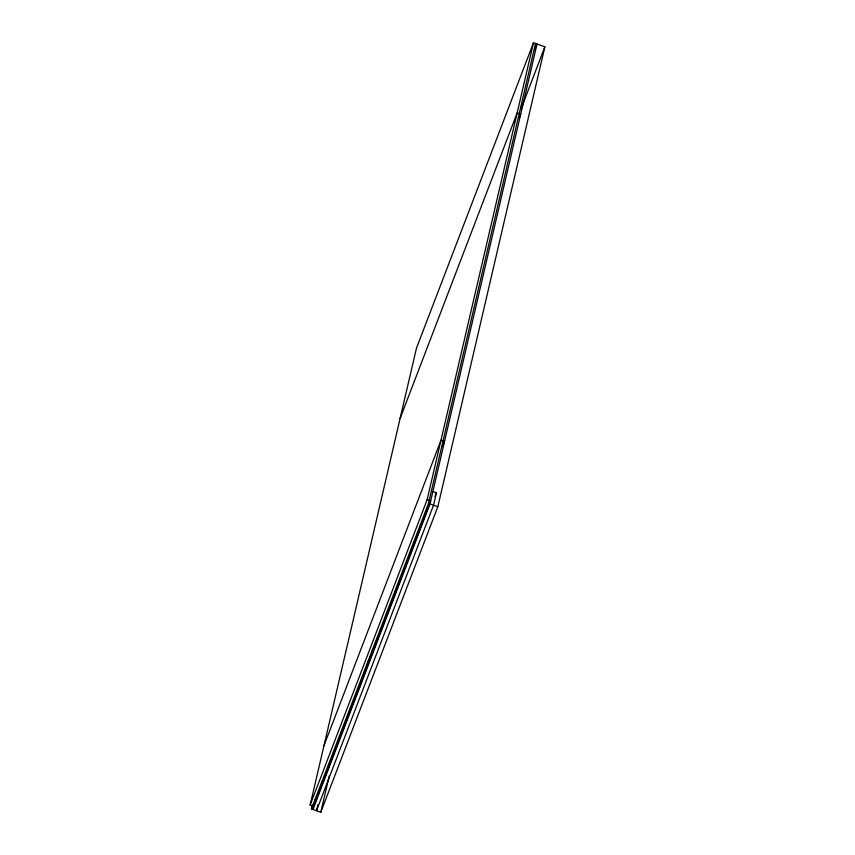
<?xml version="1.0" encoding="UTF-8"?>
<svg xmlns="http://www.w3.org/2000/svg" width="855" height="855" viewBox="0 0 855 855"><rect width="100%" height="100%" fill="white"/><g stroke="black" fill="none" stroke-linecap="round" stroke-linejoin="round"><path stroke-width="1.28" d="M376.788 639.369L377.076 639.07M369.841 657.752L370.023 657.452M533.477 42.75L427.179 499.566L430.717 500.838L313.689 806.329L310.141 805.057L416.449 348.242L533.477 42.75L544.859 46.822L437.824 506.759L320.796 812.25L311.466 808.916L312.374 805.015M315.281 799.468L312.962 809.45L429.99 503.948L537.026 44.022L534.632 50.253M317.953 804.48L316.51 810.711L433.538 505.22L436.435 492.747L432.897 491.475M320.796 812.25L329.261 775.87M359.741 685.389L359.912 684.652M383.457 622.419L383.788 620.986M386.246 615.215L385.06 620.303L388.202 610.598M311.466 808.916L428.505 503.413L535.529 43.487M361.558 680.644L361.825 679.639M379.994 631.022L380.208 630.231M372.256 650.986L372.502 650.11M367.18 664.891L368.27 661.172M377.418 638.108L377.632 637.392M358.886 686.544L357.657 690.327L359.613 687.377L364.102 673.505L385.947 616.487M360.628 682.397L360.96 681.382M382.516 624.855L382.837 623.958M400.119 418.405L517.157 112.913L520.695 114.175L519.263 117.915M520.973 109.173L544.859 46.822M323.927 745.817L440.966 440.314L444.504 441.586L442.591 446.577M310.141 805.057L427.179 499.566M360.233 684.107L361.056 681.948M435.003 496.488L436.435 492.747M379.962 631.428L380.261 630.734M428.505 503.413L437.824 506.759"/></g></svg>
